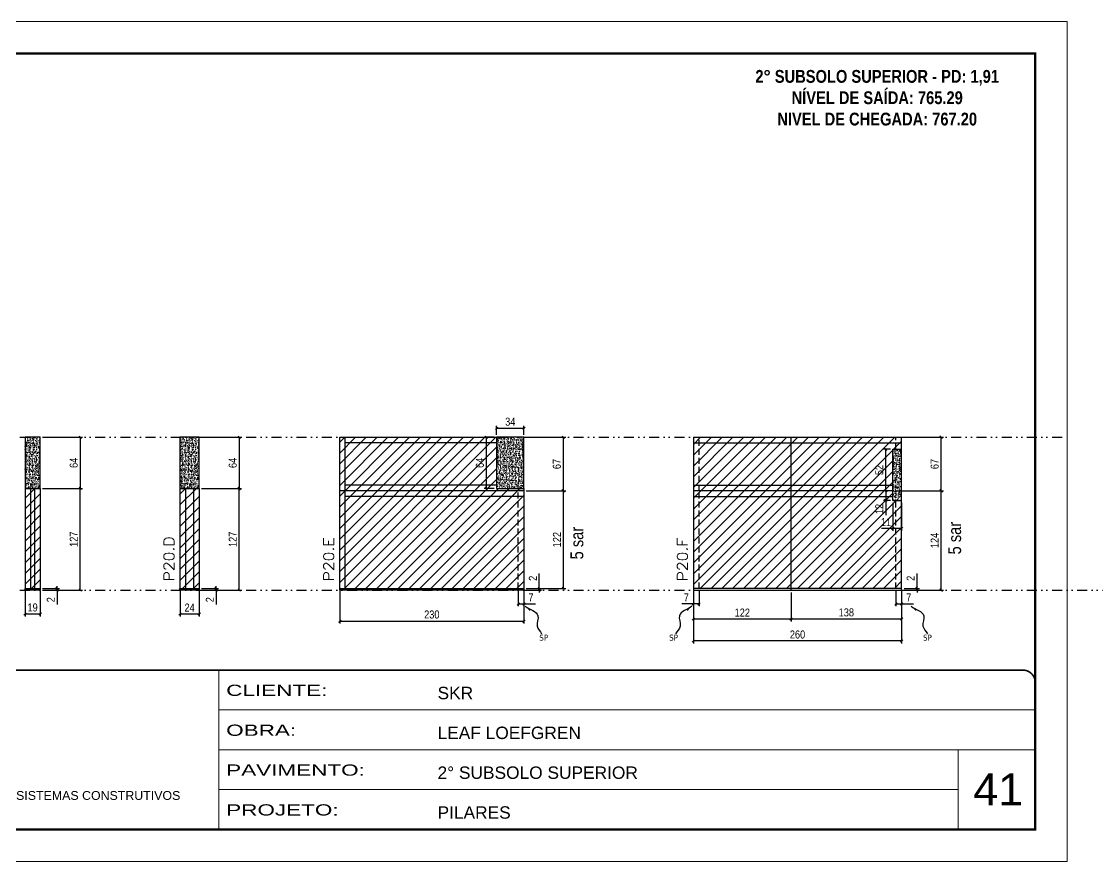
# Model space of a CAD drawing. Extents: x 13741 to 27878, y -21631 to 6985.
# Drawn here: x 14593 to 15936, y -5551 to -4501 of the extents above; entities that cross this region are included whole.
import ezdxf

# ---------------------------------------------------------------- set-up
doc = ezdxf.new("R2010")
doc.units = 0
for name, pattern in [('CONTINUO', [0]), ('DASHED', [0.75, 0.5, -0.25]), ('DIVIDE2', [0.625, 0.25, -0.125, 0, -0.125, 0, -0.125]), ('HIDDEN', [0.375, 0.25, -0.125])]:
    doc.linetypes.add(name, pattern=pattern)
for name, color, linetype, lineweight in [('CARIMBO', 255, 'Continuous', 9), ('Folhas', 255, 'Continuous', 9), ('Hachura', 251, 'Continuous', 9), ('SARRAFO DE PRESSAO', 251, 'DASHED', 9), ('Texto Seção', 7, 'Continuous', 15)]:
    doc.layers.add(name, color=color, linetype=linetype, lineweight=lineweight)
for name, color, linetype in [('COTA', 241, 'Continuous'), ('NOMENCLATURA', 7, 'Continuous'), ('Nível', 160, 'Continuous'), ('Painéis', 200, 'Continuous'), ('SARR_2.2x7', 40, 'Continuous'), ('Sarrafo de Pressão', 42, 'HIDDEN'), ('texto', 7, 'Continuous')]:
    doc.layers.add(name, color=color, linetype=linetype)
doc.styles.add('ARIAL', font='arial.ttf')
doc.styles.add('ARIAL_NARROW', font='ARIALN.TTF', dxfattribs={"height": 0.2})
doc.styles.add('COTA TECNICA', font='techl___.ttf', dxfattribs={"height": 10})
doc.styles.add('COTA TECNICA-50', font='techl___.ttf', dxfattribs={"height": 10})
doc.styles.add('REGUA-120', font='ROMANS.shx', dxfattribs={"height": 15})
doc.styles.add('ROMANC', font='techb___.ttf', dxfattribs={"height": 2.5})
doc.styles.get("Standard").update_dxf_attribs({"font": 'arial.ttf'})
doc.styles.add('Tecnologia', font='')
doc.styles.get('Tecnologia').set_extended_font_data('Forgotten Futurist')
doc.dimstyles.new('COTA PAINEL-50', dxfattribs={"dimtxt": 10, "dimasz": 3, "dimexe": 3, "dimexo": 3, "dimgap": 3, "dimtad": 1, "dimdec": 1, "dimzin": 12, "dimdsep": 46, "dimtxsty": 'COTA TECNICA-50', "dimblk1": 'OBLIQUE', "dimblk2": 'OBLIQUE', "dimsah": 1, "dimcen": 0.9, "dimclrd": 4, "dimclre": 4, "dimclrt": 240, "dimadec": 1, "dimazin": 3, "dimtfac": 1, "dimtdec": 1, "dimtmove": 0, "dimatfit": 3, "dimfxl": 1, "dimtolj": 1, "dimtzin": 12, "dimarcsym": 0})
doc.dimstyles.new('PAINEL', dxfattribs={"dimtxt": 10, "dimasz": 3, "dimexe": 3, "dimexo": 3, "dimgap": 3, "dimtad": 1, "dimdec": 1, "dimzin": 12, "dimdsep": 46, "dimtxsty": 'COTA TECNICA', "dimblk1": 'OBLIQUE', "dimblk2": 'OBLIQUE', "dimsah": 1, "dimcen": 0.9, "dimclrd": 4, "dimclre": 4, "dimclrt": 240, "dimadec": 1, "dimazin": 3, "dimtfac": 1, "dimtdec": 1, "dimtmove": 0, "dimatfit": 3, "dimfxl": 1, "dimtolj": 1, "dimtzin": 12, "dimarcsym": 0})
doc.dimstyles.get("Standard").update_dxf_attribs({"dimtxt": 0.18, "dimasz": 0.18, "dimexe": 0.18, "dimexo": 0.0625, "dimgap": 0.09, "dimtad": 0, "dimtih": 1, "dimtoh": 1, "dimdec": 4, "dimzin": 0, "dimdsep": 46, "dimtxsty": 'Standard', "dimcen": 0.09, "dimadec": 0, "dimazin": 0, "dimtfac": 1, "dimtdec": 4, "dimtofl": 0, "dimtmove": 0, "dimatfit": 3, "dimfxl": 1, "dimtolj": 1, "dimtzin": 0, "dimarcsym": 0})

# ---------------------------------------------------------------- blocks, each defined once
blk = doc.blocks.new('9999999999')
at = {"color": 30, "linetype": 'CONTINUO'}
for p, q in [((98564.6, 34230.2), (98564.6, 34429.4)), ((98564.6, 34379.6), (99584, 34379.6)), ((98564.6, 34329.8), (99488, 34329.8)), ((99584, 34329.8), (99488, 34329.8)), ((99488, 34329.8), (99488, 34230.2)), ((98564.6, 34280), (99488, 34280))]:
    blk.add_line(p, q, dxfattribs=at)
at = {"color": 30, "linetype": 'CONTINUO', "const_width": 2}
blk.add_lwpolyline([(99584, 34230.2), (99584, 34414.4, 0.414214), (99569, 34429.4), (98229, 34429.4, 0.414214), (98214, 34414.4), (98214, 34245.2, 0.414214), (98229, 34230.2), (99584, 34230.2)], format="xyb", dxfattribs=at)
at = {"layer": 'Folhas'}
blk.add_lwpolyline([(98139, 34190.2), (99624, 34190.2), (99624, 35240.2), (98139, 35240.2)], close=True, dxfattribs=at)
at = {"layer": 'Folhas', "color": 30, "const_width": 3}
blk.add_lwpolyline([(98214, 34230.2), (99584, 34230.2), (99584, 35200.2), (98214, 35200.2)], close=True, dxfattribs=at)
at = {"color": 7, "linetype": 'Continuous', "ltscale": 5, "style": 'ARIAL'}
for s, height, p in [('SKR', 15.48, (98837.7, 34393.1)), ('LEAF LOEFGREN', 15.483, (98837.7, 34343.3)), ('2° SUBSOLO SUPERIOR', 15.483, (98837.7, 34293.5)), ('NOVA SISTEMAS CONSTRUTIVOS', 11.059, (98263.2, 34267.2)), ('PILARES', 15.48, (98837.7, 34243.7))]:
    blk.add_text(s, height=height, dxfattribs=at).set_placement(p)
at = {"layer": 'Folhas', "color": 7, "style": 'Tecnologia', "width": 1.5}
for s, p in [('CLIENTE:', (98573.7, 34397.2)), ('OBRA:', (98573.7, 34347.3)), ('PAVIMENTO:', (98573.7, 34297.5)), ('PROJETO:', (98573.7, 34247.7))]:
    blk.add_text(s, height=14, dxfattribs=at).set_placement(p)
blk = doc.blocks.new('_Oblique')
at = {"color": 0, "linetype": 'ByBlock', "lineweight": -2}
blk.add_line((-0.5, -0.5), (0.5, 0.5), dxfattribs=at)
blk = doc.blocks.new('*D1820')
at = {"layer": 'COTA', "color": 4, "lineweight": -2, "transparency": 16777216}
for p, q in [((14596.9, -5212.7), (14596.9, -5244.6)), ((14615.9, -5212.7), (14615.9, -5244.6)), ((14596.9, -5241.6), (14615.9, -5241.6))]:
    blk.add_line(p, q, dxfattribs=at)
at = {"layer": 'Defpoints', "color": 0, "transparency": 16777216}
for p in [(14596.9, -5209.7), (14615.9, -5209.7), (14615.9, -5241.6)]:
    blk.add_point(p, dxfattribs=at)
at = {"layer": 'COTA', "color": 4, "lineweight": -2, "transparency": 16777216, "xscale": 3, "yscale": 3, "zscale": 3, "rotation": 180}
blk.add_blockref('_Oblique', (14596.9, -5241.6), dxfattribs=at)
at = {"layer": 'COTA', "color": 4, "lineweight": -2, "transparency": 16777216, "xscale": 3, "yscale": 3, "zscale": 3}
blk.add_blockref('_Oblique', (14615.9, -5241.6), dxfattribs=at)
at = {"layer": 'COTA', "color": 240, "transparency": 16777216, "insert": (14606.4, -5233.5), "char_height": 10, "attachment_point": 5, "style": 'COTA TECNICA'}
blk.add_mtext('\\A1;19', dxfattribs=at)
blk = doc.blocks.new('*D1821')
at = {"layer": 'COTA', "color": 4, "lineweight": -2, "transparency": 16777216}
for p, q in [((14618.9, -5209.7), (14640.1, -5209.7)), ((14618.9, -5211.7), (14640.1, -5211.7)), ((14637.1, -5209.7), (14637.1, -5206.7)), ((14637.1, -5209.7), (14637.1, -5211.7)), ((14637.1, -5211.7), (14637.1, -5229.9))]:
    blk.add_line(p, q, dxfattribs=at)
at = {"layer": 'Defpoints', "color": 0, "transparency": 16777216}
for p in [(14615.9, -5209.7), (14615.9, -5211.7), (14637.1, -5209.7)]:
    blk.add_point(p, dxfattribs=at)
at = {"layer": 'COTA', "color": 4, "lineweight": -2, "transparency": 16777216, "xscale": 3, "yscale": 3, "zscale": 3}
for p, rotation in [((14637.1, -5209.7), 270), ((14637.1, -5211.7), 90)]:
    blk.add_blockref('_Oblique', p, dxfattribs=dict(at, rotation=rotation))
at = {"layer": 'COTA', "color": 240, "transparency": 16777216, "insert": (14629.1, -5223.8), "char_height": 10, "attachment_point": 5, "rotation": 90, "style": 'COTA TECNICA-50'}
blk.add_mtext('\\A1;2', dxfattribs=at)
blk = doc.blocks.new('*D1832')
at = {"layer": 'COTA', "color": 4, "linetype": 'ByBlock', "lineweight": -2, "transparency": 16777216}
for p, q in [((14618.9, -5020.7), (14668.9, -5020.7)), ((14665.9, -5020.7), (14665.9, -5084.7)), ((14618.9, -5084.7), (14668.9, -5084.7))]:
    blk.add_line(p, q, dxfattribs=at)
at = {"layer": 'Defpoints', "color": 0, "linetype": 'ByBlock', "transparency": 16777216}
for p in [(14615.9, -5020.7), (14615.9, -5084.7), (14665.9, -5084.7)]:
    blk.add_point(p, dxfattribs=at)
at = {"layer": 'COTA', "color": 4, "linetype": 'ByBlock', "lineweight": -2, "transparency": 16777216, "xscale": 3, "yscale": 3, "zscale": 3}
for p, rotation in [((14665.9, -5020.7), 90), ((14665.9, -5084.7), 270)]:
    blk.add_blockref('_Oblique', p, dxfattribs=dict(at, rotation=rotation))
at = {"layer": 'COTA', "color": 240, "linetype": 'ByBlock', "transparency": 16777216, "insert": (14657.8, -5052.7), "char_height": 10, "attachment_point": 5, "rotation": 90, "style": 'COTA TECNICA'}
blk.add_mtext('\\A1;64', dxfattribs=at)
blk = doc.blocks.new('*D1822')
at = {"layer": 'COTA', "color": 4, "lineweight": -2, "transparency": 16777216}
for p, q in [((15431.8, -5212.7), (15431.8, -5278.4)), ((15691.8, -5212.7), (15691.8, -5278.4)), ((15691.8, -5275.4), (15431.8, -5275.4))]:
    blk.add_line(p, q, dxfattribs=at)
at = {"layer": 'Defpoints', "color": 0, "transparency": 16777216}
for p in [(15431.8, -5209.7), (15691.8, -5209.7), (15431.8, -5275.4)]:
    blk.add_point(p, dxfattribs=at)
at = {"layer": 'COTA', "color": 4, "lineweight": -2, "transparency": 16777216, "xscale": 3, "yscale": 3, "zscale": 3, "rotation": 180}
blk.add_blockref('_Oblique', (15431.8, -5275.4), dxfattribs=at)
at = {"layer": 'COTA', "color": 4, "lineweight": -2, "transparency": 16777216, "xscale": 3, "yscale": 3, "zscale": 3}
blk.add_blockref('_Oblique', (15691.8, -5275.4), dxfattribs=at)
at = {"layer": 'COTA', "color": 240, "transparency": 16777216, "insert": (15561.8, -5267.3), "char_height": 10, "attachment_point": 5, "style": 'COTA TECNICA'}
blk.add_mtext('\\A1;260', dxfattribs=at)
blk = doc.blocks.new('*D1823')
at = {"layer": 'COTA', "color": 4, "lineweight": -2, "transparency": 16777216}
for p, q in [((15684.8, -5212.7), (15684.8, -5232)), ((15691.8, -5214.7), (15691.8, -5232)), ((15684.8, -5229), (15691.8, -5229)), ((15691.8, -5229), (15706.5, -5229))]:
    blk.add_line(p, q, dxfattribs=at)
at = {"layer": 'Defpoints', "color": 0, "transparency": 16777216}
for p in [(15684.8, -5209.7), (15691.8, -5211.7), (15691.8, -5229)]:
    blk.add_point(p, dxfattribs=at)
at = {"layer": 'COTA', "color": 4, "lineweight": -2, "transparency": 16777216, "xscale": 3, "yscale": 3, "zscale": 3, "rotation": 180}
blk.add_blockref('_Oblique', (15684.8, -5229), dxfattribs=at)
at = {"layer": 'COTA', "color": 4, "lineweight": -2, "transparency": 16777216, "xscale": 3, "yscale": 3, "zscale": 3}
blk.add_blockref('_Oblique', (15691.8, -5229), dxfattribs=at)
at = {"layer": 'COTA', "color": 240, "transparency": 16777216, "insert": (15700.7, -5220.9), "char_height": 10, "attachment_point": 5, "style": 'COTA TECNICA-50'}
blk.add_mtext('\\A1;7', dxfattribs=at)
blk = doc.blocks.new('*D1824')
at = {"layer": 'COTA', "color": 4, "lineweight": -2, "transparency": 16777216}
for p, q in [((15438.8, -5212.7), (15438.8, -5232)), ((15431.8, -5214.7), (15431.8, -5232)), ((15431.8, -5229), (15417.1, -5229)), ((15438.8, -5229), (15431.8, -5229))]:
    blk.add_line(p, q, dxfattribs=at)
at = {"layer": 'Defpoints', "color": 0, "transparency": 16777216}
for p in [(15431.8, -5211.7), (15438.8, -5209.7), (15431.8, -5229)]:
    blk.add_point(p, dxfattribs=at)
at = {"layer": 'COTA', "color": 4, "lineweight": -2, "transparency": 16777216, "xscale": 3, "yscale": 3, "zscale": 3, "rotation": 180}
blk.add_blockref('_Oblique', (15431.8, -5229), dxfattribs=at)
at = {"layer": 'COTA', "color": 4, "lineweight": -2, "transparency": 16777216, "xscale": 3, "yscale": 3, "zscale": 3}
blk.add_blockref('_Oblique', (15438.8, -5229), dxfattribs=at)
at = {"layer": 'COTA', "color": 240, "transparency": 16777216, "insert": (15422.9, -5220.9), "char_height": 10, "attachment_point": 5, "style": 'COTA TECNICA-50'}
blk.add_mtext('\\A1;7', dxfattribs=at)
blk = doc.blocks.new('*D1825')
at = {"layer": 'COTA', "color": 4, "lineweight": -2, "transparency": 16777216}
for p, q in [((15711.1, -5209.7), (15711.1, -5190.9)), ((15694.8, -5209.7), (15714.1, -5209.7)), ((15694.8, -5211.7), (15714.1, -5211.7)), ((15711.1, -5211.7), (15711.1, -5209.7)), ((15711.1, -5211.7), (15711.1, -5214.7))]:
    blk.add_line(p, q, dxfattribs=at)
at = {"layer": 'Defpoints', "color": 0, "transparency": 16777216}
for p in [(15691.8, -5209.7), (15691.8, -5211.7), (15711.1, -5211.7)]:
    blk.add_point(p, dxfattribs=at)
at = {"layer": 'COTA', "color": 4, "lineweight": -2, "transparency": 16777216, "xscale": 3, "yscale": 3, "zscale": 3}
for p, rotation in [((15711.1, -5209.7), 270), ((15711.1, -5211.7), 90)]:
    blk.add_blockref('_Oblique', p, dxfattribs=dict(at, rotation=rotation))
at = {"layer": 'COTA', "color": 240, "transparency": 16777216, "insert": (15703.1, -5197), "char_height": 10, "attachment_point": 5, "rotation": 90, "style": 'COTA TECNICA-50'}
blk.add_mtext('\\A1;2', dxfattribs=at)
blk = doc.blocks.new('*D1833')
at = {"layer": 'COTA', "color": 4, "lineweight": -2, "transparency": 16777216}
for p, q in [((15553.8, -5214.7), (15553.8, -5250.9)), ((15691.8, -5214.7), (15691.8, -5250.9)), ((15553.8, -5247.9), (15691.8, -5247.9))]:
    blk.add_line(p, q, dxfattribs=at)
at = {"layer": 'Defpoints', "color": 0, "transparency": 16777216}
for p in [(15553.8, -5211.7), (15691.8, -5211.7), (15691.8, -5247.9)]:
    blk.add_point(p, dxfattribs=at)
at = {"layer": 'COTA', "color": 4, "lineweight": -2, "transparency": 16777216, "xscale": 3, "yscale": 3, "zscale": 3, "rotation": 180}
blk.add_blockref('_Oblique', (15553.8, -5247.9), dxfattribs=at)
at = {"layer": 'COTA', "color": 4, "lineweight": -2, "transparency": 16777216, "xscale": 3, "yscale": 3, "zscale": 3}
blk.add_blockref('_Oblique', (15691.8, -5247.9), dxfattribs=at)
at = {"layer": 'COTA', "color": 240, "transparency": 16777216, "insert": (15622.8, -5239.7), "char_height": 10, "attachment_point": 5, "style": 'COTA TECNICA'}
blk.add_mtext('\\A1;138', dxfattribs=at)
blk = doc.blocks.new('*D1834')
at = {"layer": 'COTA', "color": 4, "lineweight": -2, "transparency": 16777216}
for p, q in [((15431.8, -5214.7), (15431.8, -5250.9)), ((15553.8, -5214.7), (15553.8, -5250.9)), ((15431.8, -5247.9), (15553.8, -5247.9))]:
    blk.add_line(p, q, dxfattribs=at)
at = {"layer": 'Defpoints', "color": 0, "transparency": 16777216}
for p in [(15431.8, -5211.7), (15553.8, -5211.7), (15553.8, -5247.9)]:
    blk.add_point(p, dxfattribs=at)
at = {"layer": 'COTA', "color": 4, "lineweight": -2, "transparency": 16777216, "xscale": 3, "yscale": 3, "zscale": 3, "rotation": 180}
blk.add_blockref('_Oblique', (15431.8, -5247.9), dxfattribs=at)
at = {"layer": 'COTA', "color": 4, "lineweight": -2, "transparency": 16777216, "xscale": 3, "yscale": 3, "zscale": 3}
blk.add_blockref('_Oblique', (15553.8, -5247.9), dxfattribs=at)
at = {"layer": 'COTA', "color": 240, "transparency": 16777216, "insert": (15492.8, -5239.9), "char_height": 10, "attachment_point": 5, "style": 'COTA TECNICA'}
blk.add_mtext('\\A1;122', dxfattribs=at)
blk = doc.blocks.new('*D1826')
at = {"layer": 'COTA', "color": 4, "lineweight": -2, "transparency": 16777216}
for p, q in [((14990, -5212.7), (14990, -5253.6)), ((15220, -5212.7), (15220, -5253.6)), ((14990, -5250.6), (15220, -5250.6))]:
    blk.add_line(p, q, dxfattribs=at)
at = {"layer": 'Defpoints', "color": 0, "transparency": 16777216}
for p in [(14990, -5209.7), (15220, -5209.7), (15220, -5250.6)]:
    blk.add_point(p, dxfattribs=at)
at = {"layer": 'COTA', "color": 4, "lineweight": -2, "transparency": 16777216, "xscale": 3, "yscale": 3, "zscale": 3, "rotation": 180}
blk.add_blockref('_Oblique', (14990, -5250.6), dxfattribs=at)
at = {"layer": 'COTA', "color": 4, "lineweight": -2, "transparency": 16777216, "xscale": 3, "yscale": 3, "zscale": 3}
blk.add_blockref('_Oblique', (15220, -5250.6), dxfattribs=at)
at = {"layer": 'COTA', "color": 240, "transparency": 16777216, "insert": (15105, -5242.3), "char_height": 10, "attachment_point": 5, "style": 'COTA TECNICA'}
blk.add_mtext('\\A1;230', dxfattribs=at)
blk = doc.blocks.new('*D1827')
at = {"layer": 'COTA', "color": 4, "lineweight": -2, "transparency": 16777216}
for p, q in [((15213, -5212.7), (15213, -5232)), ((15220, -5214.7), (15220, -5232)), ((15213, -5229), (15220, -5229)), ((15220, -5229), (15234.7, -5229))]:
    blk.add_line(p, q, dxfattribs=at)
at = {"layer": 'Defpoints', "color": 0, "transparency": 16777216}
for p in [(15213, -5209.7), (15220, -5211.7), (15220, -5229)]:
    blk.add_point(p, dxfattribs=at)
at = {"layer": 'COTA', "color": 4, "lineweight": -2, "transparency": 16777216, "xscale": 3, "yscale": 3, "zscale": 3, "rotation": 180}
blk.add_blockref('_Oblique', (15213, -5229), dxfattribs=at)
at = {"layer": 'COTA', "color": 4, "lineweight": -2, "transparency": 16777216, "xscale": 3, "yscale": 3, "zscale": 3}
blk.add_blockref('_Oblique', (15220, -5229), dxfattribs=at)
at = {"layer": 'COTA', "color": 240, "transparency": 16777216, "insert": (15228.8, -5220.9), "char_height": 10, "attachment_point": 5, "style": 'COTA TECNICA-50'}
blk.add_mtext('\\A1;7', dxfattribs=at)
blk = doc.blocks.new('*D1828')
at = {"layer": 'COTA', "color": 4, "lineweight": -2, "transparency": 16777216}
for p, q in [((15239.2, -5209.7), (15239.2, -5190.9)), ((15223, -5209.7), (15242.2, -5209.7)), ((15223, -5211.7), (15242.2, -5211.7)), ((15239.2, -5211.7), (15239.2, -5209.7)), ((15239.2, -5211.7), (15239.2, -5214.7))]:
    blk.add_line(p, q, dxfattribs=at)
at = {"layer": 'Defpoints', "color": 0, "transparency": 16777216}
for p in [(15220, -5209.7), (15220, -5211.7), (15239.2, -5211.7)]:
    blk.add_point(p, dxfattribs=at)
at = {"layer": 'COTA', "color": 4, "lineweight": -2, "transparency": 16777216, "xscale": 3, "yscale": 3, "zscale": 3}
for p, rotation in [((15239.2, -5209.7), 270), ((15239.2, -5211.7), 90)]:
    blk.add_blockref('_Oblique', p, dxfattribs=dict(at, rotation=rotation))
at = {"layer": 'COTA', "color": 240, "transparency": 16777216, "insert": (15231.2, -5197), "char_height": 10, "attachment_point": 5, "rotation": 90, "style": 'COTA TECNICA-50'}
blk.add_mtext('\\A1;2', dxfattribs=at)
blk = doc.blocks.new('*D1835')
at = {"layer": 'COTA', "color": 4, "lineweight": -2, "transparency": 16777216}
for p, q in [((15223, -5087.7), (15272.3, -5087.7)), ((15269.3, -5209.7), (15269.3, -5087.7)), ((15223, -5209.7), (15272.3, -5209.7))]:
    blk.add_line(p, q, dxfattribs=at)
at = {"layer": 'Defpoints', "color": 0, "transparency": 16777216}
for p in [(15220, -5087.7), (15269.3, -5087.7), (15220, -5209.7)]:
    blk.add_point(p, dxfattribs=at)
at = {"layer": 'COTA', "color": 4, "lineweight": -2, "transparency": 16777216, "xscale": 3, "yscale": 3, "zscale": 3}
for p, rotation in [((15269.3, -5087.7), 90), ((15269.3, -5209.7), 270)]:
    blk.add_blockref('_Oblique', p, dxfattribs=dict(at, rotation=rotation))
at = {"layer": 'COTA', "color": 240, "transparency": 16777216, "insert": (15261.3, -5148.7), "char_height": 10, "attachment_point": 5, "rotation": 90, "style": 'COTA TECNICA'}
blk.add_mtext('\\A1;122', dxfattribs=at)
blk = doc.blocks.new('*D1829')
at = {"layer": 'COTA', "color": 4, "lineweight": -2, "transparency": 16777216}
for p, q in [((14790.5, -5212.7), (14790.5, -5244.6)), ((14814.5, -5212.7), (14814.5, -5244.6)), ((14790.5, -5241.6), (14814.5, -5241.6))]:
    blk.add_line(p, q, dxfattribs=at)
at = {"layer": 'Defpoints', "color": 0, "transparency": 16777216}
for p in [(14790.5, -5209.7), (14814.5, -5209.7), (14814.5, -5241.6)]:
    blk.add_point(p, dxfattribs=at)
at = {"layer": 'COTA', "color": 4, "lineweight": -2, "transparency": 16777216, "xscale": 3, "yscale": 3, "zscale": 3, "rotation": 180}
blk.add_blockref('_Oblique', (14790.5, -5241.6), dxfattribs=at)
at = {"layer": 'COTA', "color": 4, "lineweight": -2, "transparency": 16777216, "xscale": 3, "yscale": 3, "zscale": 3}
blk.add_blockref('_Oblique', (14814.5, -5241.6), dxfattribs=at)
at = {"layer": 'COTA', "color": 240, "transparency": 16777216, "insert": (14802.5, -5233.6), "char_height": 10, "attachment_point": 5, "style": 'COTA TECNICA'}
blk.add_mtext('\\A1;24', dxfattribs=at)
blk = doc.blocks.new('*D1830')
at = {"layer": 'COTA', "color": 4, "lineweight": -2, "transparency": 16777216}
for p, q in [((14817.5, -5209.7), (14838.7, -5209.7)), ((14817.5, -5211.7), (14838.7, -5211.7)), ((14835.7, -5209.7), (14835.7, -5206.7)), ((14835.7, -5209.7), (14835.7, -5211.7)), ((14835.7, -5211.7), (14835.7, -5229.9))]:
    blk.add_line(p, q, dxfattribs=at)
at = {"layer": 'Defpoints', "color": 0, "transparency": 16777216}
for p in [(14814.5, -5209.7), (14814.5, -5211.7), (14835.7, -5209.7)]:
    blk.add_point(p, dxfattribs=at)
at = {"layer": 'COTA', "color": 4, "lineweight": -2, "transparency": 16777216, "xscale": 3, "yscale": 3, "zscale": 3}
for p, rotation in [((14835.7, -5209.7), 270), ((14835.7, -5211.7), 90)]:
    blk.add_blockref('_Oblique', p, dxfattribs=dict(at, rotation=rotation))
at = {"layer": 'COTA', "color": 240, "transparency": 16777216, "insert": (14827.7, -5223.8), "char_height": 10, "attachment_point": 5, "rotation": 90, "style": 'COTA TECNICA-50'}
blk.add_mtext('\\A1;2', dxfattribs=at)
blk = doc.blocks.new('*D1831')
at = {"layer": 'COTA', "color": 4, "linetype": 'ByBlock', "lineweight": -2, "transparency": 16777216}
for p, q in [((14817.5, -5020.7), (14867.5, -5020.7)), ((14864.5, -5020.7), (14864.5, -5084.8)), ((14817.5, -5084.8), (14867.5, -5084.8))]:
    blk.add_line(p, q, dxfattribs=at)
at = {"layer": 'Defpoints', "color": 0, "linetype": 'ByBlock', "transparency": 16777216}
for p in [(14814.5, -5020.7), (14814.5, -5084.8), (14864.5, -5084.8)]:
    blk.add_point(p, dxfattribs=at)
at = {"layer": 'COTA', "color": 4, "linetype": 'ByBlock', "lineweight": -2, "transparency": 16777216, "xscale": 3, "yscale": 3, "zscale": 3}
for p, rotation in [((14864.5, -5020.7), 90), ((14864.5, -5084.8), 270)]:
    blk.add_blockref('_Oblique', p, dxfattribs=dict(at, rotation=rotation))
at = {"layer": 'COTA', "color": 240, "linetype": 'ByBlock', "transparency": 16777216, "insert": (14856.4, -5052.8), "char_height": 10, "attachment_point": 5, "rotation": 90, "style": 'COTA TECNICA'}
blk.add_mtext('\\A1;64', dxfattribs=at)
blk = doc.blocks.new('*D1818')
at = {"layer": 'COTA', "color": 4, "lineweight": -2, "transparency": 16777216}
for p, q in [((14817.5, -5084.8), (14867.5, -5084.8)), ((14864.5, -5211.7), (14864.5, -5084.8)), ((14817.5, -5211.7), (14867.5, -5211.7))]:
    blk.add_line(p, q, dxfattribs=at)
at = {"layer": 'Defpoints', "color": 0, "transparency": 16777216}
for p in [(14814.5, -5084.8), (14864.5, -5084.8), (14814.5, -5211.7)]:
    blk.add_point(p, dxfattribs=at)
at = {"layer": 'COTA', "color": 4, "lineweight": -2, "transparency": 16777216, "xscale": 3, "yscale": 3, "zscale": 3}
for p, rotation in [((14864.5, -5084.8), 90), ((14864.5, -5211.7), 270)]:
    blk.add_blockref('_Oblique', p, dxfattribs=dict(at, rotation=rotation))
at = {"layer": 'COTA', "color": 240, "transparency": 16777216, "insert": (14856.4, -5148.3), "char_height": 10, "attachment_point": 5, "rotation": 90, "style": 'COTA TECNICA-50'}
blk.add_mtext('\\A1;127', dxfattribs=at)
blk = doc.blocks.new('*D1819')
at = {"layer": 'COTA', "color": 4, "lineweight": -2, "transparency": 16777216}
for p, q in [((14618.9, -5084.7), (14668.9, -5084.7)), ((14665.9, -5211.7), (14665.9, -5084.7)), ((14618.9, -5211.7), (14668.9, -5211.7))]:
    blk.add_line(p, q, dxfattribs=at)
at = {"layer": 'Defpoints', "color": 0, "transparency": 16777216}
for p in [(14615.9, -5084.7), (14665.9, -5084.7), (14615.9, -5211.7)]:
    blk.add_point(p, dxfattribs=at)
at = {"layer": 'COTA', "color": 4, "lineweight": -2, "transparency": 16777216, "xscale": 3, "yscale": 3, "zscale": 3}
for p, rotation in [((14665.9, -5084.7), 90), ((14665.9, -5211.7), 270)]:
    blk.add_blockref('_Oblique', p, dxfattribs=dict(at, rotation=rotation))
at = {"layer": 'COTA', "color": 240, "transparency": 16777216, "insert": (14657.8, -5148.2), "char_height": 10, "attachment_point": 5, "rotation": 90, "style": 'COTA TECNICA-50'}
blk.add_mtext('\\A1;127', dxfattribs=at)
blk = doc.blocks.new('*D1861')
at = {"layer": 'COTA', "color": 4, "lineweight": -2, "transparency": 16777216}
for p, q in [((15223, -5020.7), (15272.3, -5020.7)), ((15269.3, -5087.7), (15269.3, -5020.7)), ((15223, -5087.7), (15272.3, -5087.7))]:
    blk.add_line(p, q, dxfattribs=at)
at = {"layer": 'Defpoints', "color": 0, "transparency": 16777216}
for p in [(15220, -5020.7), (15269.3, -5020.7), (15220, -5087.7)]:
    blk.add_point(p, dxfattribs=at)
at = {"layer": 'COTA', "color": 4, "lineweight": -2, "transparency": 16777216, "xscale": 3, "yscale": 3, "zscale": 3}
for p, rotation in [((15269.3, -5020.7), 90), ((15269.3, -5087.7), 270)]:
    blk.add_blockref('_Oblique', p, dxfattribs=dict(at, rotation=rotation))
at = {"layer": 'COTA', "color": 240, "transparency": 16777216, "insert": (15261.2, -5054.2), "char_height": 10, "attachment_point": 5, "rotation": 90, "style": 'COTA TECNICA'}
blk.add_mtext('\\A1;67', dxfattribs=at)
blk = doc.blocks.new('*D1862')
at = {"layer": 'COTA', "color": 4, "lineweight": -2, "transparency": 16777216}
for p, q in [((15183, -5020.7), (15170.2, -5020.7)), ((15173.2, -5084.7), (15173.2, -5020.7)), ((15183, -5084.7), (15170.2, -5084.7))]:
    blk.add_line(p, q, dxfattribs=at)
at = {"layer": 'Defpoints', "color": 0, "transparency": 16777216}
for p in [(15173.2, -5020.7), (15186, -5020.7), (15186, -5084.7)]:
    blk.add_point(p, dxfattribs=at)
at = {"layer": 'COTA', "color": 4, "lineweight": -2, "transparency": 16777216, "xscale": 3, "yscale": 3, "zscale": 3}
for p, rotation in [((15173.2, -5020.7), 90), ((15173.2, -5084.7), 270)]:
    blk.add_blockref('_Oblique', p, dxfattribs=dict(at, rotation=rotation))
at = {"layer": 'COTA', "color": 240, "transparency": 16777216, "insert": (15165.1, -5052.7), "char_height": 10, "attachment_point": 5, "rotation": 90, "style": 'COTA TECNICA'}
blk.add_mtext('\\A1;64', dxfattribs=at)
blk = doc.blocks.new('*D1863')
at = {"layer": 'COTA', "color": 4, "lineweight": -2, "transparency": 16777216}
for p, q in [((15186, -5017.7), (15186, -5006.5)), ((15186, -5009.5), (15220, -5009.5)), ((15220, -5017.7), (15220, -5006.5))]:
    blk.add_line(p, q, dxfattribs=at)
at = {"layer": 'Defpoints', "color": 0, "transparency": 16777216}
for p in [(15220, -5009.5), (15186, -5020.7), (15220, -5020.7)]:
    blk.add_point(p, dxfattribs=at)
at = {"layer": 'COTA', "color": 4, "lineweight": -2, "transparency": 16777216, "xscale": 3, "yscale": 3, "zscale": 3, "rotation": 180}
blk.add_blockref('_Oblique', (15186, -5009.5), dxfattribs=at)
at = {"layer": 'COTA', "color": 4, "lineweight": -2, "transparency": 16777216, "xscale": 3, "yscale": 3, "zscale": 3}
blk.add_blockref('_Oblique', (15220, -5009.5), dxfattribs=at)
at = {"layer": 'COTA', "color": 240, "transparency": 16777216, "insert": (15203, -5001.3), "char_height": 10, "attachment_point": 5, "style": 'COTA TECNICA'}
blk.add_mtext('\\A1;34', dxfattribs=at)
blk = doc.blocks.new('*D1864')
at = {"layer": 'COTA', "color": 4, "lineweight": -2, "transparency": 16777216}
for p, q in [((15694.8, -5020.7), (15744.2, -5020.7)), ((15741.2, -5087.7), (15741.2, -5020.7)), ((15683.8, -5087.7), (15744.2, -5087.7))]:
    blk.add_line(p, q, dxfattribs=at)
at = {"layer": 'Defpoints', "color": 0, "transparency": 16777216}
for p in [(15691.8, -5020.7), (15741.2, -5020.7), (15680.8, -5087.7)]:
    blk.add_point(p, dxfattribs=at)
at = {"layer": 'COTA', "color": 4, "lineweight": -2, "transparency": 16777216, "xscale": 3, "yscale": 3, "zscale": 3}
for p, rotation in [((15741.2, -5020.7), 90), ((15741.2, -5087.7), 270)]:
    blk.add_blockref('_Oblique', p, dxfattribs=dict(at, rotation=rotation))
at = {"layer": 'COTA', "color": 240, "transparency": 16777216, "insert": (15733.1, -5054.2), "char_height": 10, "attachment_point": 5, "rotation": 90, "style": 'COTA TECNICA'}
blk.add_mtext('\\A1;67', dxfattribs=at)
blk = doc.blocks.new('*D1865')
at = {"layer": 'COTA', "color": 4, "lineweight": -2, "transparency": 16777216}
for p, q in [((15683.8, -5087.7), (15744.2, -5087.7)), ((15741.2, -5211.7), (15741.2, -5087.7)), ((15694.8, -5211.7), (15744.2, -5211.7))]:
    blk.add_line(p, q, dxfattribs=at)
at = {"layer": 'Defpoints', "color": 0, "transparency": 16777216}
for p in [(15680.8, -5087.7), (15741.2, -5087.7), (15691.8, -5211.7)]:
    blk.add_point(p, dxfattribs=at)
at = {"layer": 'COTA', "color": 4, "lineweight": -2, "transparency": 16777216, "xscale": 3, "yscale": 3, "zscale": 3}
for p, rotation in [((15741.2, -5087.7), 90), ((15741.2, -5211.7), 270)]:
    blk.add_blockref('_Oblique', p, dxfattribs=dict(at, rotation=rotation))
at = {"layer": 'COTA', "color": 240, "transparency": 16777216, "insert": (15733.1, -5149.7), "char_height": 10, "attachment_point": 5, "rotation": 90, "style": 'COTA TECNICA'}
blk.add_mtext('\\A1;124', dxfattribs=at)
blk = doc.blocks.new('*D1866')
at = {"layer": 'COTA', "color": 4, "lineweight": -2, "transparency": 16777216}
for p, q in [((15677.8, -5087.7), (15669, -5087.7)), ((15672, -5087.7), (15672, -5099.7)), ((15677.8, -5099.7), (15669, -5099.7)), ((15672, -5099.7), (15672, -5118.1))]:
    blk.add_line(p, q, dxfattribs=at)
at = {"layer": 'Defpoints', "color": 0, "transparency": 16777216}
for p in [(15680.8, -5087.7), (15672, -5099.7), (15680.8, -5099.7)]:
    blk.add_point(p, dxfattribs=at)
at = {"layer": 'COTA', "color": 4, "lineweight": -2, "transparency": 16777216, "xscale": 3, "yscale": 3, "zscale": 3}
for p, rotation in [((15672, -5087.7), 90), ((15672, -5099.7), 270)]:
    blk.add_blockref('_Oblique', p, dxfattribs=dict(at, rotation=rotation))
at = {"layer": 'COTA', "color": 240, "transparency": 16777216, "insert": (15663.9, -5110.4), "char_height": 10, "attachment_point": 5, "rotation": 90, "style": 'COTA TECNICA'}
blk.add_mtext('\\A1;12', dxfattribs=at)
blk = doc.blocks.new('*D1867')
at = {"layer": 'COTA', "color": 4, "lineweight": -2, "transparency": 16777216}
for p, q in [((15677.8, -5035.7), (15669, -5035.7)), ((15672, -5087.7), (15672, -5035.7)), ((15677.8, -5087.7), (15669, -5087.7))]:
    blk.add_line(p, q, dxfattribs=at)
at = {"layer": 'Defpoints', "color": 0, "transparency": 16777216}
for p in [(15672, -5035.7), (15680.8, -5035.7), (15680.8, -5087.7)]:
    blk.add_point(p, dxfattribs=at)
at = {"layer": 'COTA', "color": 4, "lineweight": -2, "transparency": 16777216, "xscale": 3, "yscale": 3, "zscale": 3}
for p, rotation in [((15672, -5035.7), 90), ((15672, -5087.7), 270)]:
    blk.add_blockref('_Oblique', p, dxfattribs=dict(at, rotation=rotation))
at = {"layer": 'COTA', "color": 240, "transparency": 16777216, "insert": (15663.9, -5061.7), "char_height": 10, "attachment_point": 5, "rotation": 90, "style": 'COTA TECNICA'}
blk.add_mtext('\\A1;52', dxfattribs=at)
blk = doc.blocks.new('*D2244')
at = {"layer": 'COTA', "color": 4, "lineweight": -2, "transparency": 16777216}
for p, q in [((15680.8, -5102.7), (15680.8, -5137.8)), ((15691.8, -5102.7), (15691.8, -5137.8)), ((15680.8, -5134.8), (15666.7, -5134.8)), ((15691.8, -5134.8), (15680.8, -5134.8))]:
    blk.add_line(p, q, dxfattribs=at)
at = {"layer": 'Defpoints', "color": 0, "transparency": 16777216}
for p in [(15680.8, -5099.7), (15691.8, -5099.7), (15680.8, -5134.8)]:
    blk.add_point(p, dxfattribs=at)
at = {"layer": 'COTA', "color": 4, "lineweight": -2, "transparency": 16777216, "xscale": 3, "yscale": 3, "zscale": 3, "rotation": 180}
blk.add_blockref('_Oblique', (15680.8, -5134.8), dxfattribs=at)
at = {"layer": 'COTA', "color": 4, "lineweight": -2, "transparency": 16777216, "xscale": 3, "yscale": 3, "zscale": 3}
blk.add_blockref('_Oblique', (15691.8, -5134.8), dxfattribs=at)
at = {"layer": 'COTA', "color": 240, "transparency": 16777216, "insert": (15672.3, -5126.7), "char_height": 10, "attachment_point": 5, "style": 'COTA TECNICA'}
blk.add_mtext('\\A1;11', dxfattribs=at)

msp = doc.modelspace()

# ---------------------------------------------------------------- hatches: boundary and pattern name
at = {"layer": 'COTA'}
h = msp.add_hatch(dxfattribs=at)
h.set_pattern_fill('AR-CONC', color=256, scale=0.03)
h.set_pattern_definition([(50, (-1085.954, -9333.577), (5.4655401, -0.4781726), [0.5715, -6.2865]), (355, (-1085.954, -9333.577), (-1.0573026, 5.7317054), [0.4572, -5.0292175]), (100.451445, (-1085.4986, -9333.617), (4.4082374, 5.2535326), [0.4857003, -5.3427073]), (46.1842, (-1085.954, -9332.053), (8.1323712, -1.2612698), [0.85725, -9.42975]), (96.63556, (-1085.276, -9332.158), (7.122124, 7.4227837), [0.7285507, -8.0140682]), (351.18415, (-1085.954, -9332.053), (7.122124, 7.4227837), [0.685799, -7.543792]), (21, (-1085.192, -9332.434), (4.5484317, -3.067956), [0.5715, -6.2865]), (326, (-1085.192, -9332.434), (1.8540609, 5.525639), [0.4572, -5.0292]), (71.451445, (-1084.813, -9332.6896), (6.4024926, 2.457683), [0.4857003, -5.3426981]), (37.5, (-1085.954, -9333.577), (0.0926581, 2.53665117), [0, -4.96824, 0, -5.1054, 0, -5.04825]), (7.5, (-1085.954, -9333.577), (2.00458988, 3.00541724), [0, -2.91084, 0, -4.85394, 0, -1.92405]), (327.5, (-1087.6533, -9333.577), (4.06771786, -0.17186232), [0, -1.905, 0, -5.9436, 0, -7.8867]), (317.5, (-1088.4153, -9333.577), (4.44387544, 0.7627947), [0, -2.4765, 0, -3.94716, 0, -5.6007])])
h.paths.add_polyline_path([(14615.91, -5020.72), (14596.91, -5020.72), (14596.91, -5084.74), (14615.91, -5084.74)])
h = msp.add_hatch(dxfattribs=at)
h.set_pattern_fill('AR-CONC', color=256, scale=0.03)
h.set_pattern_definition([(50, (-887.3896, -9333.601), (5.4655401, -0.4781726), [0.5715, -6.2865]), (355, (-887.3896, -9333.601), (-1.0573026, 5.7317054), [0.4572, -5.0292175]), (100.451445, (-886.934, -9333.6407), (4.4082374, 5.2535326), [0.4857003, -5.3427073]), (46.1842, (-887.3896, -9332.077), (8.1323712, -1.2612698), [0.85725, -9.42975]), (96.63556, (-886.712, -9332.182), (7.122124, 7.4227837), [0.7285507, -8.0140682]), (351.18415, (-887.39, -9332.077), (7.122124, 7.4227837), [0.685799, -7.543792]), (21, (-886.6276, -9332.458), (4.5484317, -3.067956), [0.5715, -6.2865]), (326, (-886.6276, -9332.458), (1.8540609, 5.525639), [0.4572, -5.0292]), (71.451445, (-886.2486, -9332.7135), (6.4024926, 2.457683), [0.4857003, -5.3426981]), (37.5, (-887.3896, -9333.6009), (0.0926581, 2.53665117), [0, -4.96824, 0, -5.1054, 0, -5.04825]), (7.5, (-887.3896, -9333.6009), (2.00458988, 3.00541724), [0, -2.91084, 0, -4.85394, 0, -1.92405]), (327.5, (-889.089, -9333.6009), (4.06771786, -0.17186232), [0, -1.905, 0, -5.9436, 0, -7.8867]), (317.5, (-889.851, -9333.601), (4.44387544, 0.7627947), [0, -2.4765, 0, -3.94716, 0, -5.6007])])
h.paths.add_polyline_path([(14814.47, -5020.74), (14790.47, -5020.74), (14790.47, -5084.76), (14814.47, -5084.76)])
h = msp.add_hatch(dxfattribs=at)
h.set_pattern_fill('AR-CONC', color=256, scale=0.03)
h.set_pattern_definition([(50, (-2053.4176, -2442.15), (5.4655401, -0.4781726), [0.5715, -6.2865]), (355, (-2053.4176, -2442.15), (-1.0573026, 5.7317054), [0.4572, -5.0292175]), (100.451445, (-2052.962, -2442.19), (4.4082374, 5.2535326), [0.4857003, -5.3427073]), (46.1842, (-2053.4176, -2440.626), (8.1323712, -1.2612698), [0.85725, -9.42975]), (96.63556, (-2052.74, -2440.731), (7.122124, 7.4227837), [0.7285507, -8.0140682]), (351.18415, (-2053.418, -2440.626), (7.122124, 7.4227837), [0.685799, -7.543792]), (21, (-2052.6556, -2441.007), (4.5484317, -3.067956), [0.5715, -6.2865]), (326, (-2052.6556, -2441.007), (1.8540609, 5.525639), [0.4572, -5.0292]), (71.451445, (-2052.2766, -2441.263), (6.4024926, 2.457683), [0.4857003, -5.3426981]), (37.5, (-2053.4176, -2442.1502), (0.0926581, 2.53665117), [0, -4.96824, 0, -5.1054, 0, -5.04825]), (7.5, (-2053.4176, -2442.1502), (2.00458988, 3.00541724), [0, -2.91084, 0, -4.85394, 0, -1.92405]), (327.5, (-2055.117, -2442.1502), (4.06771786, -0.17186232), [0, -1.905, 0, -5.9436, 0, -7.8867]), (317.5, (-2055.879, -2442.1502), (4.44387544, 0.7627947), [0, -2.4765, 0, -3.94716, 0, -5.6007])])
h.paths.add_polyline_path([(15185.98, -5084.74), (15219.98, -5084.74), (15219.98, -5020.74), (15185.98, -5020.74)])
h = msp.add_hatch(dxfattribs=at)
h.set_pattern_fill('AR-CONC', color=256, scale=0.03)
h.paths.add_polyline_path([(15680.8, -5035.74), (15680.8, -5099.74), (15691.8, -5099.74), (15691.8, -5035.74)])
at = {"layer": 'Hachura', "linetype": 'ByBlock'}
h = msp.add_hatch(dxfattribs=at)
h.set_pattern_fill('ANSI31', color=256, scale=3)
h.paths.add_polyline_path([(14615.91, -5084.74), (14596.91, -5084.74), (14596.91, -5209.74), (14615.91, -5209.74)])
h.paths.add_polyline_path([(14790.47, -5209.74), (14814.47, -5209.74), (14814.47, -5084.76), (14790.47, -5084.76)])
h.paths.add_polyline_path([(14989.98, -5020.74), (14989.98, -5087.74), (15219.98, -5087.74), (15219.98, -5084.74), (15185.98, -5084.74), (15185.98, -5020.74)])
h.paths.add_polyline_path([(14989.98, -5087.74), (14989.98, -5209.74), (15219.98, -5209.74), (15219.98, -5087.74)])
h.paths.add_polyline_path([(15431.8, -5209.74), (15553.8, -5209.74), (15553.8, -5087.74), (15431.8, -5087.74)])
h.paths.add_polyline_path([(15691.8, -5209.74), (15691.8, -5099.74), (15680.8, -5099.74), (15680.8, -5087.74), (15553.8, -5087.74), (15553.8, -5209.74)])
h.paths.add_polyline_path([(15680.8, -5087.74), (15680.8, -5035.74), (15691.8, -5035.74), (15691.8, -5020.74), (15553.8, -5020.74), (15553.8, -5087.74)])
h.paths.add_polyline_path([(15553.8, -5087.74), (15553.8, -5020.74), (15431.8, -5020.74), (15431.8, -5087.74)])

# ---------------------------------------------------------------- linework, layer by layer
at = {"layer": 'COTA'}
for p, q in [((15219.98, -5020.74), (15185.98, -5020.74)), ((15219.98, -5084.74), (15219.98, -5020.74)), ((15691.8, -5099.74), (15691.8, -5035.74))]:
    msp.add_line(p, q, dxfattribs=at)
at = {"layer": 'COTA', "linetype": 'ByBlock'}
for points in [[(14596.91, -5084.74), (14615.91, -5084.74), (14615.91, -5020.72), (14596.91, -5020.72)], [(14790.47, -5084.76), (14814.47, -5084.76), (14814.47, -5020.74), (14790.47, -5020.74)]]:
    msp.add_lwpolyline(points, close=True, dxfattribs=at)
at = {"layer": 'Nível', "color": 4, "linetype": 'DIVIDE2', "ltscale": 50}
for p, q in [((13741.09, -5020.74), (15898.47, -5020.74)), ((13741.09, -5211.74), (21531.15, -5211.74))]:
    msp.add_line(p, q, dxfattribs=at)
at = {"layer": 'Painéis'}
for p, q in [((14989.98, -5209.74), (14989.98, -5020.74)), ((14989.98, -5020.74), (15185.98, -5020.74)), ((15185.98, -5020.74), (15185.98, -5084.74)), ((15431.8, -5020.74), (15431.8, -5209.74)), ((15431.8, -5020.74), (15691.8, -5020.74)), ((15553.8, -5211.74), (15553.8, -5020.74)), ((15691.8, -5035.74), (15691.8, -5020.74)), ((15680.8, -5035.74), (15691.8, -5035.74)), ((15680.8, -5099.74), (15680.8, -5035.74)), ((14596.91, -5084.74), (14596.91, -5209.74)), ((14615.91, -5084.74), (14596.91, -5084.74)), ((14615.91, -5084.74), (14615.91, -5209.74)), ((14790.47, -5084.76), (14790.47, -5209.74)), ((14814.47, -5084.76), (14790.47, -5084.76)), ((14814.47, -5084.76), (14814.47, -5209.74)), ((15219.98, -5087.74), (14989.98, -5087.74)), ((15185.98, -5084.74), (15219.98, -5084.74)), ((15219.98, -5084.74), (15219.98, -5209.74)), ((15680.8, -5087.74), (15431.8, -5087.74)), ((15680.8, -5099.74), (15691.8, -5099.74)), ((15691.8, -5209.74), (15691.8, -5099.74)), ((14596.91, -5209.74), (14615.91, -5209.74)), ((14596.91, -5209.74), (14615.91, -5209.74)), ((14596.91, -5211.74), (14596.91, -5209.74)), ((14615.91, -5211.74), (14596.91, -5211.74)), ((14615.91, -5209.74), (14615.91, -5211.74)), ((14790.47, -5209.74), (14814.47, -5209.74)), ((14790.47, -5209.74), (14814.47, -5209.74)), ((14790.47, -5211.74), (14790.47, -5209.74)), ((14814.47, -5211.74), (14790.47, -5211.74)), ((14814.47, -5209.74), (14814.47, -5211.74))]:
    msp.add_line(p, q, dxfattribs=at)
for points in [[(14989.98, -5209.74), (15219.98, -5209.74), (15219.98, -5211.74), (14989.98, -5211.74)], [(15691.8, -5209.74), (15431.8, -5209.74), (15431.8, -5211.74), (15691.8, -5211.74)]]:
    msp.add_lwpolyline(points, close=True, dxfattribs=at)
at = {"layer": 'SARR_2.2x7'}
for p, q in [((14996.98, -5087.74), (14996.98, -5020.74)), ((15185.98, -5027.74), (14996.98, -5027.74)), ((15431.8, -5027.74), (15691.8, -5027.74)), ((14603.91, -5084.74), (14603.91, -5209.74)), ((14608.91, -5084.74), (14608.91, -5209.74)), ((14797.47, -5084.76), (14797.47, -5209.74)), ((14807.47, -5084.76), (14807.47, -5209.74)), ((15185.98, -5080.74), (14996.98, -5080.74)), ((14996.98, -5209.74), (14996.98, -5087.74)), ((15431.8, -5080.74), (15680.8, -5080.74)), ((15219.98, -5094.74), (14996.98, -5094.74)), ((15431.8, -5094.74), (15680.8, -5094.74))]:
    msp.add_line(p, q, dxfattribs=at)
at = {"layer": 'Sarrafo de Pressão', "ltscale": 30}
for p, q in [((15438.8, -5087.74), (15438.8, -5020.74)), ((15684.8, -5035.74), (15684.8, -5020.74)), ((15212.98, -5209.74), (15212.98, -5087.74)), ((15438.8, -5209.74), (15438.8, -5087.74)), ((15684.8, -5209.74), (15684.8, -5099.74))]:
    msp.add_line(p, q, dxfattribs=at)

# ---------------------------------------------------------------- block references
at = {"layer": 'SARRAFO DE PRESSAO', "color": 6, "linetype": 'ByBlock'}
msp.add_blockref('9999999999', (-83725.51, -39741.23), dxfattribs=at)

# ---------------------------------------------------------------- texts
at = {"layer": 'CARIMBO', "style": 'ARIAL'}
msp.add_text('41', height=40, dxfattribs=at).set_placement((15781.33, -5480.88))
at = {"layer": 'NOMENCLATURA', "style": 'ARIAL_NARROW'}
for p in [(15294.22, -5173.42), (15766.05, -5167.22)]:
    msp.add_text('5 sar', height=16, rotation=90, dxfattribs=at).set_placement(p)
at = {"layer": 'NOMENCLATURA', "color": 2, "insert": (15661.31, -4534.96), "char_height": 16, "attachment_point": 2, "style": 'ROMANC'}
msp.add_mtext_dynamic_manual_height_columns('\\P2° SUBSOLO SUPERIOR - PD: 1,91\\PNÍVEL DE SAÍDA: 765.29\\PNIVEL DE CHEGADA: 767.20', width=432.3511, gutter_width=1, heights=[0], dxfattribs=at)
at = {"layer": 'texto', "color": 0, "char_height": 7.5, "attachment_point": 5}
for insert in [(15244.76, -5271.23), (15407.03, -5271.23), (15724.05, -5271.23)]:
    msp.add_mtext('{\\fTahoma|b0|i0|c0|p34;\\C4;SP}', dxfattribs=dict(at, insert=insert))
at = {"layer": 'Texto Seção', "style": 'REGUA-120', "width": 1.1}
for s, p in [('P20.D', (14783.23, -5200.98)), ('P20.E', (14982.73, -5200.98)), ('P20.F', (15424.55, -5200.98))]:
    msp.add_text(s, height=13, rotation=90, dxfattribs=at).set_placement(p)

# ---------------------------------------------------------------- dimensions: what is measured, and where the dimension line sits
at = {"layer": 'COTA'}
for base, p1, p2, dimstyle, picture, middle in [((15219.98, -5009.48), (15185.98, -5020.65), (15219.98, -5020.74), 'PAINEL', '*D1863', (15202.98, -5001.26)), ((15680.8, -5134.77), (15691.8, -5099.74), (15680.8, -5099.74), 'PAINEL', '*D2244', (15672.26, -5126.71)), ((15219.98, -5228.98), (15212.98, -5209.74), (15219.98, -5211.74), 'COTA PAINEL-50', '*D1827', (15228.85, -5220.91)), ((15553.8, -5247.92), (15431.8, -5211.74), (15553.8, -5211.74), 'PAINEL', '*D1834', (15492.8, -5239.86)), ((15691.8, -5228.98), (15684.8, -5209.74), (15691.8, -5211.74), 'COTA PAINEL-50', '*D1823', (15700.67, -5220.91))]:
    dim = msp.add_linear_dim(base=base, p1=p1, p2=p2, dimstyle=dimstyle, dxfattribs=at)
    dim.commit()
    dim.dimension.update_dxf_attribs({"geometry": picture, "text_midpoint": middle})
at = {"layer": 'COTA', "linetype": 'ByBlock'}
for base, p1, p2, picture, middle in [((14665.9, -5084.74), (14615.91, -5020.72), (14615.91, -5084.74), '*D1832', (14657.8, -5052.73)), ((14864.46, -5084.76), (14814.47, -5020.74), (14814.47, -5084.76), '*D1831', (14856.36, -5052.75))]:
    dim = msp.add_linear_dim(base=base, p1=p1, p2=p2, angle=90, dimstyle='PAINEL', dxfattribs=at)
    dim.commit()
    dim.dimension.update_dxf_attribs({"geometry": picture, "text_midpoint": middle})
at = {"layer": 'COTA'}
for base, p1, p2, angle, dimstyle, picture, middle in [((15173.2, -5020.74), (15185.98, -5084.74), (15185.98, -5020.74), 90, 'PAINEL', '*D1862', (15165.09, -5052.74)), ((15269.35, -5020.74), (15219.98, -5087.74), (15219.98, -5020.74), 90, 'PAINEL', '*D1861', (15261.25, -5054.24)), ((15741.17, -5020.74), (15680.8, -5087.74), (15691.8, -5020.74), 90, 'PAINEL', '*D1864', (15733.07, -5054.24)), ((15671.97, -5035.74), (15680.8, -5087.74), (15680.8, -5035.74), 90, 'PAINEL', '*D1867', (15663.86, -5061.74)), ((14665.9, -5084.74), (14615.91, -5211.74), (14615.91, -5084.74), 90, 'COTA PAINEL-50', '*D1819', (14657.83, -5148.24)), ((14864.46, -5084.76), (14814.47, -5211.74), (14814.47, -5084.76), 90, 'COTA PAINEL-50', '*D1818', (14856.39, -5148.25)), ((15269.35, -5087.74), (15219.98, -5209.74), (15219.98, -5087.74), 90, 'PAINEL', '*D1835', (15261.29, -5148.74)), ((15671.97, -5099.74), (15680.8, -5087.74), (15680.8, -5099.74), 90, 'PAINEL', '*D1866', (15663.91, -5110.4)), ((15741.17, -5087.74), (15691.8, -5211.74), (15680.8, -5087.74), 90, 'PAINEL', '*D1865', (15733.1, -5149.74)), ((15431.8, -5228.98), (15438.8, -5209.74), (15431.8, -5211.74), 180, 'COTA PAINEL-50', '*D1824', (15422.94, -5220.91))]:
    dim = msp.add_linear_dim(base=base, p1=p1, p2=p2, angle=angle, dimstyle=dimstyle, dxfattribs=at)
    dim.commit()
    dim.dimension.update_dxf_attribs({"geometry": picture, "text_midpoint": middle})
for base, p1, p2, picture, middle in [((15239.24, -5211.74), (15219.98, -5209.74), (15219.98, -5211.74), '*D1828', (15239.24, -5196.99)), ((15711.06, -5211.74), (15691.8, -5209.74), (15691.8, -5211.74), '*D1825', (15711.06, -5196.99)), ((14637.1, -5209.74), (14615.91, -5211.74), (14615.91, -5209.74), '*D1821', (14637.1, -5223.8)), ((14835.67, -5209.74), (14814.47, -5211.74), (14814.47, -5209.74), '*D1830', (14835.67, -5223.8))]:
    dim = msp.add_linear_dim(base=base, p1=p1, p2=p2, angle=90, dimstyle='COTA PAINEL-50', dxfattribs=at)
    dim.commit()
    dim.dimension.update_dxf_attribs({"geometry": picture, "text_midpoint": middle, "dimtype": 160})
for base, p1, p2, override, picture, middle in [((14615.91, -5241.63), (14596.91, -5209.74), (14615.91, -5209.74), {"dimarcsym": 2}, '*D1820', (14606.41, -5233.55)), ((14814.47, -5241.63), (14790.47, -5209.74), (14814.47, -5209.74), {"dimarcsym": 2}, '*D1829', (14802.47, -5233.56)), ((15219.98, -5250.56), (14989.98, -5209.74), (15219.98, -5209.74), {"dimarcsym": 2}, '*D1826', (15104.98, -5242.34)), ((15691.8, -5247.92), (15553.8, -5211.74), (15691.8, -5211.74), {"dimtmove": 1}, '*D1833', (15622.8, -5239.68))]:
    dim = msp.add_linear_dim(base=base, p1=p1, p2=p2, dimstyle='PAINEL', override=override, dxfattribs=at)
    dim.commit()
    dim.dimension.update_dxf_attribs({"geometry": picture, "text_midpoint": middle})
dim = msp.add_linear_dim(base=(15431.8, -5275.36), p1=(15691.8, -5209.74), p2=(15431.8, -5209.74), angle=180, dimstyle='PAINEL', override={"dimarcsym": 2}, dxfattribs=at)
dim.commit()
dim.dimension.update_dxf_attribs({"geometry": '*D1822', "text_midpoint": (15561.8, -5267.26)})

# ---------------------------------------------------------------- leaders
at = {"layer": 'COTA', "path_type": 1}
for points in [[(15221.81, -5231.92), (15237.6, -5243.76), (15236.67, -5256.76), (15242.22, -5266.54)], [(15429.97, -5231.92), (15414.19, -5243.76), (15415.11, -5256.76), (15409.56, -5266.54)], [(15703.63, -5231.92), (15719.42, -5243.76), (15718.49, -5256.76), (15724.04, -5266.54)]]:
    msp.add_leader(points, dimstyle='Standard', override={"dimasz": 8}, dxfattribs=at)

doc.saveas('drawing.dxf')
